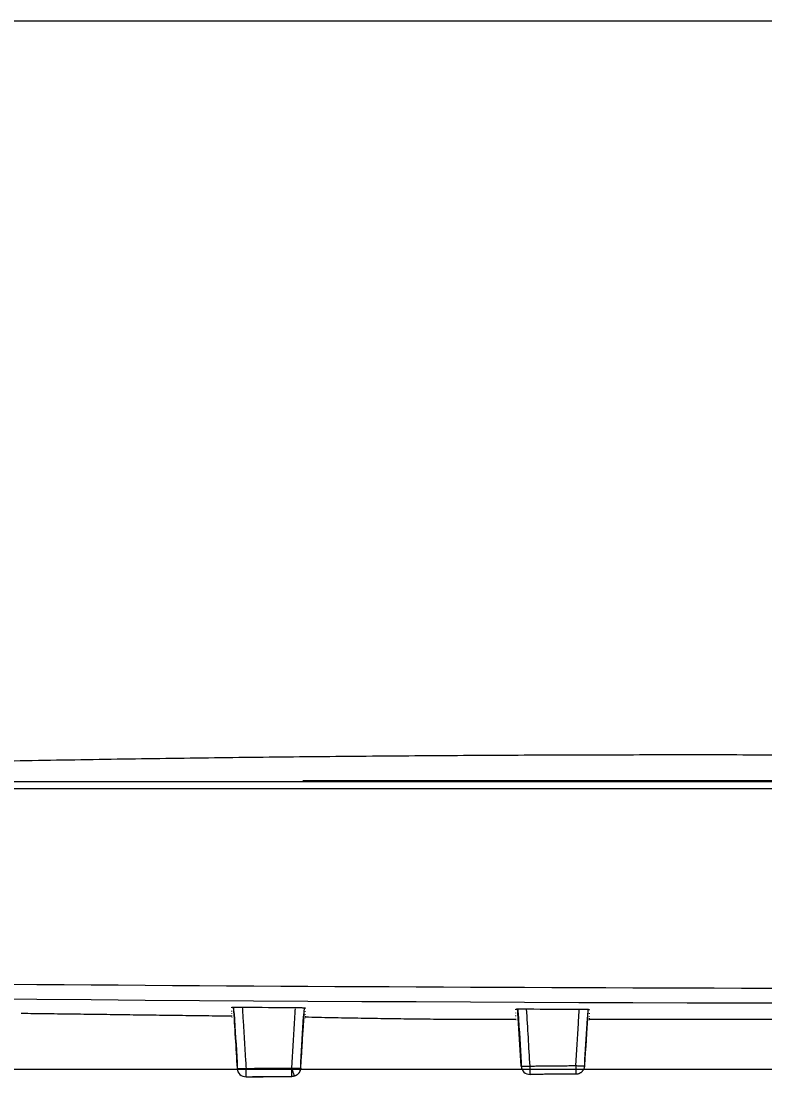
# Model space of a CAD drawing. Extents: x 8896 to 12055, y -91 to 2224.
# Drawn here: x 10414.9 to 10464.6, y 1277 to 1347.6 of the extents above; entities that cross this region are included whole.
import ezdxf

# ---------------------------------------------------------------- set-up
doc = ezdxf.new("R2010")
doc.units = 0
doc.header["$LTSCALE"] = 10
doc.header["$MEASUREMENT"] = 0
doc.header["$PDMODE"] = 3
doc.header["$PDSIZE"] = -10
doc.layers.get('0').update_dxf_attribs({"linetype": 'CONTINUOUS'})
doc.layers.get('DEFPOINTS').update_dxf_attribs({"linetype": 'CONTINUOUS'})
doc.layers.add('1', color=7, linetype='CONTINUOUS')
doc.styles.add('Daelim Dimension', font='')
doc.styles.get('Daelim Dimension').set_extended_font_data('나눔고딕')
doc.dimstyles.new('DEFAULT', dxfattribs={"dimscale": 2, "dimtxt": 2, "dimasz": 2, "dimexe": 0, "dimexo": 2, "dimgap": 1, "dimtad": 1, "dimdec": 1, "dimzin": 9, "dimdsep": 46, "dimtxsty": 'Daelim Dimension', "dimcen": 0.5, "dimclrd": 5, "dimclre": 5, "dimclrt": 256, "dimadec": 1, "dimazin": 0, "dimtfac": 1, "dimtdec": 1, "dimtix": 1, "dimtmove": 0, "dimatfit": 3, "dimfxl": 1, "dimtolj": 1, "dimtzin": 1, "dimlwd": 9, "dimlwe": 9, "dimarcsym": 0})

# ---------------------------------------------------------------- blocks, each defined once
blk = doc.blocks.new('*D21')
at = {"color": 5, "lineweight": 9, "ltscale": 0.5, "transparency": 16777216}
for p, q in [((10484.45, 1347.567), (10329.678, 1347.567)), ((10331.678, 1285.447), (10331.678, 1339.567)), ((10484.462, 1277.447), (10329.678, 1277.447))]:
    blk.add_line(p, q, dxfattribs=at)
at = {"color": 5, "ltscale": 0.5, "transparency": 16777216}
for points in [[(10330.344, 1339.567), (10333.011, 1339.567), (10331.678, 1347.567)], [(10330.344, 1285.447), (10333.011, 1285.447), (10331.678, 1277.447)]]:
    blk.add_solid(points, dxfattribs=at)
at = {"layer": 'DEFPOINTS', "color": 0, "ltscale": 0.5, "transparency": 16777216}
for p in [(10331.678, 1347.567), (10488.45, 1347.567), (10488.462, 1277.447)]:
    blk.add_point(p, dxfattribs=at)
at = {"color": 7, "ltscale": 0.5, "transparency": 16777216, "insert": (10318.862, 1312.507), "char_height": 20, "attachment_point": 5, "rotation": 90, "style": 'Daelim Dimension'}
blk.add_mtext('\\A1;70', dxfattribs=at)

msp = doc.modelspace()

# ---------------------------------------------------------------- linework, layer by layer
at = {"layer": '1', "color": 7, "linetype": 'Continuous', "lineweight": 13}
msp.add_line((10488.45, 1296.22), (10372.362, 1296.22), dxfattribs=at)
at = {"layer": '1', "color": 7, "linetype": 'Continuous', "lineweight": 18}
for p, q in [((10433.894, 1280.934), (10433.9, 1280.934)), ((10452.895, 1280.804), (10452.9, 1280.804)), ((10452.9, 1280.772), (10452.9, 1280.772))]:
    msp.add_line(p, q, dxfattribs=at)
msp.add_arc((10429.945, 1277.563), 0.6, 183.49679, 270.41722, dxfattribs=at)
at = {"layer": '1', "color": 7, "linetype": 'Continuous', "lineweight": 13}
for centre, major_axis, ratio, start_param, end_param in [((10429.945, 1277.563), (0.004, -0.6), 0.000002, 6.269689, 7.792894), ((10448.944, 1277.721), (-0.006, 0.6), 0.000003, 3.128803, 4.651297)]:
    msp.add_ellipse(centre, major_axis=major_axis, ratio=ratio, start_param=start_param, end_param=end_param, dxfattribs=at)
at = {"layer": '1', "color": 7, "linetype": 'Continuous', "lineweight": 18}
for centre, ratio, start_param, end_param in [((10433.011, 1277.598), 0.999996, 2.477759, 3.08051), ((10448.945, 1277.721), 0.999915, 0.061244, 1.580439)]:
    msp.add_ellipse(centre, major_axis=(-0.6, 0), ratio=ratio, start_param=start_param, end_param=end_param, dxfattribs=at)
for points, degree in [([(10471.303, 1298.46), (10419.292, 1298.709), (10367.304, 1296.78)], 2), ([(10372.371, 1296.724), (10488.45, 1296.724), (10604.528, 1296.724)], 2), ([(10604.387, 1282.561), (10527.084, 1281.617), (10449.78, 1281.617), (10372.477, 1282.561)], 3), ([(10429, 1281.57), (10429, 1281.585), (10429, 1281.6), (10429, 1281.615)], 3), ([(10429.095, 1281.619), (10429.179, 1280.255), (10429.262, 1278.891), (10429.346, 1277.527)], 3), ([(10429.1, 1281.619), (10429.184, 1280.257), (10429.267, 1278.896), (10429.35, 1277.534)], 3), ([(10429.781, 1281.62), (10430.886, 1281.612), (10431.99, 1281.604), (10433.095, 1281.596)], 3), ([(10433.605, 1277.549), (10433.687, 1278.885), (10433.769, 1280.222), (10433.85, 1281.558)], 3), ([(10433.9, 1281.579), (10433.9, 1281.564), (10433.9, 1281.549), (10433.9, 1281.534)], 3), ([(10414.901, 1281.216), (10429.001, 1281.035)], 1), ([(10429, 1281.342), (10429, 1281.354), (10429, 1281.366), (10429, 1281.378)], 3), ([(10429, 1281.165), (10429, 1281.174), (10429, 1281.183), (10429, 1281.192)], 3), ([(10429, 1281.041), (10429, 1281.046), (10429, 1281.052), (10429, 1281.059)], 3), ([(10429, 1280.976), (10429, 1280.977), (10429.004, 1280.977), (10429.012, 1280.977)], 3), ([(10429, 1280.967), (10429, 1280.97), (10429, 1280.973), (10429, 1280.976)], 3), ([(10429, 1280.946), (10429, 1280.946), (10429, 1280.946), (10429, 1280.946)], 3), ([(10429, 1280.946), (10429, 1280.946), (10429.003, 1280.946), (10429.011, 1280.946)], 3), ([(10429.122, 1281.336), (10429.198, 1280.094), (10429.274, 1278.851), (10429.35, 1277.609)], 3), ([(10429.141, 1281.161), (10429.21, 1280.019), (10429.28, 1278.877), (10429.35, 1277.735)], 3), ([(10429.149, 1281.195), (10429.216, 1280.101), (10429.283, 1279.007), (10429.35, 1277.913)], 3), ([(10433.61, 1277.635), (10433.683, 1278.842), (10433.757, 1280.049), (10433.831, 1281.256)], 3), ([(10433.61, 1277.561), (10433.685, 1278.792), (10433.76, 1280.023), (10433.835, 1281.254)], 3), ([(10433.61, 1277.76), (10433.676, 1278.844), (10433.742, 1279.927), (10433.808, 1281.011)], 3), ([(10433.61, 1277.937), (10433.672, 1278.962), (10433.735, 1279.986), (10433.798, 1281.011)], 3), ([(10433.9, 1281.34), (10433.9, 1281.327), (10433.9, 1281.315), (10433.9, 1281.303)], 3), ([(10433.9, 1281.152), (10433.9, 1281.143), (10433.9, 1281.134), (10433.9, 1281.125)], 3), ([(10433.9, 1281.017), (10433.9, 1281.011), (10433.9, 1281.005), (10433.9, 1280.999)], 3), ([(10433.9, 1280.934), (10433.9, 1280.931), (10433.9, 1280.928), (10433.9, 1280.925)], 3), ([(10433.9, 1280.903), (10433.9, 1280.903), (10433.9, 1280.903), (10433.9, 1280.903)], 3), ([(10433.901, 1280.972), (10440.95, 1280.8), (10448, 1280.809)], 2), ([(10448, 1281.449), (10448, 1281.464), (10448, 1281.479), (10448, 1281.495)], 3), ([(10448, 1281.211), (10448, 1281.224), (10448, 1281.236), (10448, 1281.249)], 3), ([(10448, 1281.028), (10448, 1281.037), (10448, 1281.047), (10448, 1281.056)], 3), ([(10448, 1280.898), (10448, 1280.904), (10448, 1280.911), (10448, 1280.917)], 3), ([(10448, 1280.823), (10448, 1280.825), (10448, 1280.829), (10448, 1280.832)], 3), ([(10448.346, 1277.684), (10448.114, 1281.475)], 1), ([(10448.12, 1281.476), (10448.197, 1280.225), (10448.274, 1278.974), (10448.35, 1277.723)], 3), ([(10448.14, 1281.234), (10448.21, 1280.087), (10448.28, 1278.94), (10448.35, 1277.793)], 3), ([(10448.153, 1281.135), (10448.219, 1280.061), (10448.284, 1278.987), (10448.35, 1277.913)], 3), ([(10448.35, 1278.083), (10448.178, 1280.895)], 1), ([(10448.781, 1281.503), (10449.885, 1281.497), (10450.99, 1281.492), (10452.095, 1281.487)], 3), ([(10452.605, 1277.714), (10452.681, 1278.953), (10452.757, 1280.192), (10452.832, 1281.43)], 3), ([(10452.609, 1277.947), (10452.681, 1279.115), (10452.752, 1280.282), (10452.824, 1281.45)], 3), ([(10452.609, 1277.828), (10452.678, 1278.946), (10452.746, 1280.064), (10452.815, 1281.182)], 3), ([(10452.609, 1277.758), (10452.678, 1278.872), (10452.746, 1279.986), (10452.814, 1281.1)], 3), ([(10452.609, 1278.114), (10452.666, 1279.033), (10452.722, 1279.951), (10452.778, 1280.869)], 3), ([(10452.9, 1281.472), (10452.9, 1281.456), (10452.9, 1281.44), (10452.9, 1281.424)], 3), ([(10452.9, 1281.223), (10452.9, 1281.211), (10452.9, 1281.198), (10452.9, 1281.186)], 3), ([(10452.9, 1281.029), (10452.9, 1281.02), (10452.9, 1281.01), (10452.9, 1281.001)], 3), ([(10452.9, 1280.889), (10452.9, 1280.883), (10452.9, 1280.877), (10452.9, 1280.871)], 3), ([(10448, 1280.8), (10448, 1280.8), (10448, 1280.8), (10448, 1280.8)], 3), ([(10448, 1280.8), (10448, 1280.8), (10448.003, 1280.8), (10448.011, 1280.8)], 3), ([(10452.9, 1280.809), (10467, 1280.809)], 1), ([(10452.9, 1280.804), (10452.9, 1280.8), (10452.9, 1280.797), (10452.9, 1280.794)], 3), ([(10429.949, 1276.963), (10430.969, 1276.971), (10431.99, 1276.978), (10433.011, 1276.986)], 3), ([(10429.954, 1276.971), (10430.523, 1276.976), (10431.092, 1276.981), (10431.661, 1276.986)], 3), ([(10452.012, 1277.151), (10448.95, 1277.121)], 1)]:
    msp.add_open_spline(points, degree=degree, dxfattribs=at)
for points, knots in [([(10433.742, 1296.77), (10433.772, 1296.77), (10434.259, 1296.77), (10435.204, 1296.771), (10436.578, 1296.772), (10437.954, 1296.773), (10439.331, 1296.774), (10440.709, 1296.775), (10442.089, 1296.776), (10443.471, 1296.777), (10444.853, 1296.778), (10446.238, 1296.779), (10447.624, 1296.78), (10449.011, 1296.78), (10450.4, 1296.781), (10451.79, 1296.782), (10453.181, 1296.783), (10454.575, 1296.784), (10455.969, 1296.784), (10457.365, 1296.785), (10458.763, 1296.786), (10460.162, 1296.786), (10461.562, 1296.787), (10462.964, 1296.787), (10464.368, 1296.788), (10465.773, 1296.788), (10467.179, 1296.789), (10468.587, 1296.789), (10469.996, 1296.79), (10471.407, 1296.79), (10472.819, 1296.79), (10474.233, 1296.791), (10475.648, 1296.791), (10477.064, 1296.791), (10478.482, 1296.792), (10479.902, 1296.792), (10481.323, 1296.792), (10482.746, 1296.792), (10484.169, 1296.792), (10485.595, 1296.792), (10487.022, 1296.792), (10488.853, 1296.792), (10491.087, 1296.792), (10493.72, 1296.792), (10496.349, 1296.792), (10498.972, 1296.791), (10501.591, 1296.791), (10504.204, 1296.79), (10506.813, 1296.79), (10509.416, 1296.789), (10512.014, 1296.788), (10514.608, 1296.787), (10517.196, 1296.786), (10519.779, 1296.785), (10522.358, 1296.784), (10524.931, 1296.782), (10527.499, 1296.781), (10530.062, 1296.779), (10532.62, 1296.778), (10535.173, 1296.776), (10537.722, 1296.774), (10540.265, 1296.772), (10542.076, 1296.77), (10543.039, 1296.77), (10543.157, 1296.77)], [0, 0, 0, 0, 0.000811, 0.013356, 0.025915, 0.038487, 0.051072, 0.063671, 0.076283, 0.088908, 0.101547, 0.114199, 0.126865, 0.139544, 0.152237, 0.164943, 0.177662, 0.190395, 0.203141, 0.2159, 0.228673, 0.24146, 0.254259, 0.267072, 0.279899, 0.292739, 0.305592, 0.318459, 0.331339, 0.344232, 0.357139, 0.37006, 0.382993, 0.395941, 0.408901, 0.421875, 0.434862, 0.447863, 0.460877, 0.473905, 0.486946, 0.5, 0.524115, 0.548185, 0.572208, 0.596186, 0.620117, 0.644003, 0.667843, 0.691637, 0.715385, 0.739087, 0.762743, 0.786353, 0.809917, 0.833436, 0.856908, 0.880334, 0.903715, 0.92705, 0.950339, 0.973581, 0.996778, 1, 1, 1, 1]), ([(10429, 1281.615), (10429, 1281.616), (10429.006, 1281.616), (10429.022, 1281.617), (10429.028, 1281.617), (10429.043, 1281.618), (10429.052, 1281.618), (10429.081, 1281.619), (10429.105, 1281.62), (10429.148, 1281.62), (10429.163, 1281.62), (10429.196, 1281.621), (10429.213, 1281.621), (10429.267, 1281.621), (10429.306, 1281.621), (10429.369, 1281.621), (10429.391, 1281.621), (10429.436, 1281.621), (10429.459, 1281.621), (10429.529, 1281.621), (10429.578, 1281.621), (10429.678, 1281.621), (10429.729, 1281.62), (10429.781, 1281.62)], [0, 0, 0, 0, 0.125, 0.125, 0.1875, 0.1875, 0.25, 0.25, 0.375, 0.375, 0.4375, 0.4375, 0.5, 0.5, 0.625, 0.625, 0.6875, 0.6875, 0.75, 0.75, 0.875, 0.875, 1, 1, 1, 1]), ([(10433.095, 1281.596), (10433.149, 1281.596), (10433.201, 1281.595), (10433.279, 1281.595), (10433.305, 1281.594), (10433.343, 1281.594), (10433.356, 1281.594), (10433.381, 1281.594), (10433.393, 1281.593), (10433.455, 1281.593), (10433.501, 1281.592), (10433.556, 1281.591), (10433.567, 1281.591), (10433.589, 1281.591), (10433.599, 1281.59), (10433.63, 1281.59), (10433.65, 1281.589), (10433.706, 1281.588), (10433.739, 1281.587), (10433.776, 1281.586), (10433.783, 1281.586), (10433.796, 1281.586), (10433.815, 1281.585), (10433.843, 1281.584), (10433.86, 1281.583), (10433.875, 1281.583), (10433.881, 1281.582), (10433.896, 1281.581), (10433.9, 1281.58), (10433.9, 1281.579)], [0, 0, 0, 0, 0.125, 0.125, 0.1875, 0.1875, 0.21875, 0.21875, 0.25, 0.25, 0.375, 0.375, 0.40625, 0.40625, 0.4375, 0.4375, 0.5, 0.5, 0.625, 0.625, 0.65625, 0.65625, 0.6875, 0.75, 0.8125, 0.8125, 0.875, 0.875, 1, 1, 1, 1]), ([(10433.88, 1280.903), (10433.882, 1280.903), (10433.883, 1280.903), (10433.895, 1280.903), (10433.9, 1280.903), (10433.9, 1280.903)], [0, 0, 0, 0, 0.121177, 0.121177, 1, 1, 1, 1]), ([(10448, 1281.495), (10448, 1281.496), (10448.006, 1281.497), (10448.022, 1281.498), (10448.028, 1281.498), (10448.043, 1281.499), (10448.052, 1281.499), (10448.081, 1281.5), (10448.105, 1281.5), (10448.148, 1281.501), (10448.163, 1281.501), (10448.195, 1281.502), (10448.213, 1281.502), (10448.266, 1281.502), (10448.306, 1281.503), (10448.369, 1281.503), (10448.391, 1281.503), (10448.436, 1281.503), (10448.459, 1281.503), (10448.529, 1281.503), (10448.578, 1281.503), (10448.678, 1281.503), (10448.729, 1281.503), (10448.781, 1281.503)], [0, 0, 0, 0, 0.125, 0.125, 0.1875, 0.1875, 0.25, 0.25, 0.375, 0.375, 0.4375, 0.4375, 0.5, 0.5, 0.625, 0.625, 0.6875, 0.6875, 0.75, 0.75, 0.875, 0.875, 1, 1, 1, 1]), ([(10452.095, 1281.487), (10452.149, 1281.487), (10452.201, 1281.486), (10452.279, 1281.486), (10452.305, 1281.486), (10452.343, 1281.485), (10452.356, 1281.485), (10452.381, 1281.485), (10452.393, 1281.485), (10452.455, 1281.484), (10452.501, 1281.484), (10452.556, 1281.483), (10452.567, 1281.483), (10452.589, 1281.482), (10452.599, 1281.482), (10452.63, 1281.482), (10452.65, 1281.481), (10452.706, 1281.48), (10452.739, 1281.479), (10452.776, 1281.478), (10452.783, 1281.478), (10452.796, 1281.478), (10452.815, 1281.477), (10452.843, 1281.476), (10452.86, 1281.475), (10452.875, 1281.475), (10452.881, 1281.474), (10452.896, 1281.473), (10452.9, 1281.472), (10452.9, 1281.472)], [0, 0, 0, 0, 0.125, 0.125, 0.1875, 0.1875, 0.21875, 0.21875, 0.25, 0.25, 0.375, 0.375, 0.40625, 0.40625, 0.4375, 0.4375, 0.5, 0.5, 0.625, 0.625, 0.65625, 0.65625, 0.6875, 0.75, 0.8125, 0.8125, 0.875, 0.875, 1, 1, 1, 1]), ([(10452.88, 1280.772), (10452.882, 1280.772), (10452.883, 1280.772), (10452.895, 1280.772), (10452.9, 1280.772), (10452.9, 1280.772)], [0, 0, 0, 0, 0.119049, 0.119049, 1, 1, 1, 1])]:
    msp.add_open_spline(points, degree=3, knots=knots, dxfattribs=at)
at = {"layer": '1', "color": 7, "linetype": 'Continuous', "lineweight": 13}
msp.add_open_spline([(10488.45, 1282.845), (10469.118, 1282.846), (10449.787, 1282.905), (10411.127, 1283.14), (10391.797, 1283.317), (10372.471, 1283.552)], degree=3, knots=[0, 0, 0, 0, 0.5, 0.5, 1, 1, 1, 1], dxfattribs=at)
for points, degree in [([(10429.694, 1281.62), (10429.945, 1277.527)], 1), ([(10433.006, 1277.549), (10433.249, 1281.516)], 1), ([(10448.945, 1277.684), (10448.867, 1278.957), (10448.789, 1280.23), (10448.711, 1281.503)], 3), ([(10452.006, 1277.714), (10452.237, 1281.486)], 1), ([(10429.945, 1277.527), (10433.006, 1277.549)], 1), ([(10448.945, 1277.684), (10452.006, 1277.714)], 1)]:
    msp.add_open_spline(points, degree=degree, dxfattribs=at)
for points, weights in [([(10429.346, 1277.527), (10429.347, 1277.49), (10429.945, 1277.527)], [1, 0.707976760621, 1]), ([(10433.192, 1277.015), (10433.185, 1277.005), (10433.006, 1277.549)], [1, 0.722993159781, 1]), ([(10433.006, 1277.549), (10433.603, 1277.512), (10433.605, 1277.549)], [1, 0.708296151089, 1]), ([(10448.346, 1277.684), (10448.347, 1277.648), (10448.945, 1277.684)], [1, 0.707939257199, 1]), ([(10452.006, 1277.714), (10452.603, 1277.677), (10452.605, 1277.714)], [1, 0.708362519954, 1])]:
    msp.add_rational_spline(points, weights, degree=2, dxfattribs=at)
at = {"layer": '1', "color": 7, "linetype": 'Continuous', "lineweight": 18}
for points, weights in [([(10433.011, 1276.986), (10433.011, 1276.978), (10433.006, 1277.549)], [1, 0.723757257913, 1]), ([(10433.605, 1277.549), (10433.58, 1277.142), (10433.192, 1277.015)], [1, 0.827007028236, 1]), ([(10452.006, 1277.714), (10452.012, 1277.143), (10452.012, 1277.151)], [1, 0.723986720287, 1]), ([(10452.012, 1277.151), (10452.571, 1277.156), (10452.605, 1277.714)], [1, 0.731744843967, 1]), ([(10433.192, 1277.015), (10433.104, 1276.986), (10433.011, 1276.986)], [1, 0.988151791686, 1])]:
    msp.add_rational_spline(points, weights, degree=2, dxfattribs=at)

# ---------------------------------------------------------------- dimensions: what is measured, and where the dimension line sits
at = {"color": 5, "ltscale": 0.5}
dim = msp.add_linear_dim(base=(10331.678, 1347.567), p1=(10488.462, 1277.447), p2=(10488.45, 1347.567), angle=90, dimstyle='DEFAULT', override={"dimtxt": 10, "dimasz": 4, "dimexe": 1, "dimdec": 0, "dimclrt": 7}, dxfattribs=at)
dim.commit()
dim.dimension.update_dxf_attribs({"geometry": '*D21', "text_midpoint": (10318.862, 1312.507)})

doc.saveas('drawing.dxf')
